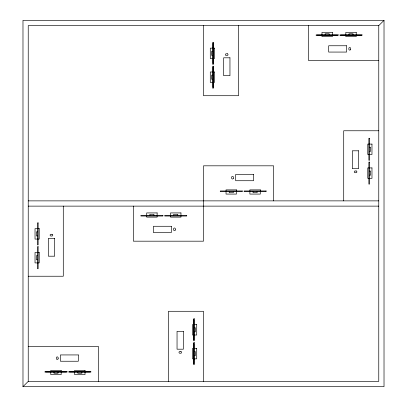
<?xml version="1.0" encoding="UTF-8"?>
<svg xmlns="http://www.w3.org/2000/svg" width="407" height="407" viewBox="0 0 407 407"><rect width="100%" height="100%" fill="white"/><g stroke="black" fill="none" stroke-linecap="round" stroke-linejoin="round"><path stroke-width="0.61" d="M22.98 386.65L28.236 381.395L378.764 381.395L378.764 25.605L384.02 20.35L22.98 20.35L22.98 386.65L384.02 386.65L384.02 20.35M378.764 25.605L28.236 25.605L28.236 381.395M213.41 43.376L213.059 43.376L213.059 63.375L213.41 63.375M212.708 51.353L211.655 51.353L211.655 55.403L212.708 55.403M378.764 60.658L308.659 60.658L308.659 25.605M213.41 67.211L213.059 67.211L213.059 87.21L213.41 87.21M212.708 75.188L211.655 75.188L211.655 79.238L212.708 79.238M378.764 130.764L343.712 130.764L343.712 200.87M369.556 147.242L370.609 147.242L370.609 151.292L369.556 151.292M369.556 171.077L370.609 171.077L370.609 175.127L369.556 175.127M28.236 200.87L378.764 200.87M28.236 206.13L378.764 206.13M37.444 231.873L36.391 231.873L36.391 235.923L37.444 235.923M37.444 255.708L36.391 255.708L36.391 259.758L37.444 259.758M28.236 276.236L63.289 276.236L63.289 206.13M193.59 319.79L193.941 319.79L193.941 339.789L193.59 339.789M194.292 327.762L195.345 327.762L195.345 331.812L194.292 331.812M193.59 343.625L193.941 343.625L193.941 363.624L193.59 363.624M28.236 346.342L98.341 346.342L98.341 381.395M194.292 351.597L195.345 351.597L195.345 355.647L194.292 355.647M360.994 35.516L360.994 35.165L340.995 35.165L340.995 35.516M353.017 34.814L353.017 33.766L348.972 33.766L348.972 34.814M337.159 35.516L337.159 35.165L317.16 35.165L317.16 35.516M329.182 34.814L329.182 33.766L325.132 33.766L325.132 34.814M273.606 200.87L273.606 165.817L203.5 165.817L203.5 241.183L133.394 241.183L133.394 206.13M257.127 191.666L257.127 192.715L253.083 192.715L253.083 191.666M238.553 25.605L238.553 95.711L203.5 95.711L203.5 25.605M233.292 191.666L233.292 192.715L229.243 192.715L229.243 191.666M203.5 381.395L203.5 311.289L168.447 311.289L168.447 381.395M177.757 215.334L177.757 214.286L173.708 214.286L173.708 215.334M153.917 215.334L153.917 214.286L149.873 214.286L149.873 215.334M89.84 371.484L89.84 371.835L69.841 371.835L69.841 371.484M81.868 372.186L81.868 373.234L77.818 373.234L77.818 372.186M66.005 371.484L66.005 371.835L46.006 371.835L46.006 371.484M58.028 372.186L58.028 373.234L53.983 373.234L53.983 372.186M332.387 32.397L321.978 32.397L321.978 36.605L332.387 36.605L332.387 32.397M356.227 32.397L345.813 32.397L345.813 36.605L356.227 36.605L356.227 32.397M338.146 34.814L316.168 34.814L316.168 35.516L338.146 35.516L338.146 34.814M361.981 34.814L340.003 34.814L340.003 35.516L361.981 35.516L361.981 34.814M213.41 42.389L212.708 42.389L212.708 64.367L213.41 64.367L213.41 42.389M346.571 45.757L328.693 45.757L328.693 52.065L346.571 52.065L346.571 45.757M214.494 48.148L210.287 48.148L210.287 58.557L214.494 58.557L214.494 48.148M227.325 53.765L226.129 53.765A0.885 0.885 0 0 0 226.129 55.515L227.325 55.515A0.9 0.9 0 0 0 227.325 53.765M229.955 57.804L223.647 57.804L223.647 75.682L229.955 75.682L229.955 57.804M213.41 66.224L212.708 66.224L212.708 88.202L213.41 88.202L213.41 66.224M214.494 71.983L210.287 71.983L210.287 82.392L214.494 82.392L214.494 71.983M369.556 138.278L368.854 138.278L368.854 160.256L369.556 160.256L369.556 138.278M371.973 144.088L367.77 144.088L367.77 154.497L371.973 154.497L371.973 144.088M358.618 150.799L352.304 150.799L352.304 168.676L358.618 168.676L358.618 150.799M369.556 162.113L368.854 162.113L368.854 184.091L369.556 184.091L369.556 162.113M371.973 167.923L367.77 167.923L367.77 178.332L371.973 178.332L371.973 167.923M356.13 170.96L354.94 170.96A0.9 0.9 0 0 0 354.94 172.716L356.13 172.716A0.885 0.885 0 0 0 356.13 170.96M253.571 174.415L235.694 174.415L235.694 180.723L253.571 180.723L253.571 174.415M236.452 189.876L226.038 189.876L226.038 194.083L236.452 194.083L236.452 189.876M260.287 189.876L249.873 189.876L249.873 194.083L260.287 194.083L260.287 189.876M242.257 190.964L220.279 190.964L220.279 191.666L242.257 191.666L242.257 190.964M266.092 190.964L244.114 190.964L244.114 191.666L266.092 191.666L266.092 190.964M157.127 212.917L146.713 212.917L146.713 217.124L157.127 217.124L157.127 212.917M180.962 212.917L170.548 212.917L170.548 217.124L180.962 217.124L180.962 212.917M162.886 215.334L140.908 215.334L140.908 216.036L162.886 216.036L162.886 215.334M186.721 215.334L164.743 215.334L164.743 216.036L186.721 216.036L186.721 215.334M38.146 222.909L37.444 222.909L37.444 244.887L38.146 244.887L38.146 222.909M171.306 226.277L153.429 226.277L153.429 232.585L171.306 232.585L171.306 226.277M39.23 228.668L35.027 228.668L35.027 239.077L39.23 239.077L39.23 228.668M52.06 234.284L50.87 234.284A0.885 0.885 0 0 0 50.87 236.04L52.06 236.04A0.9 0.9 0 0 0 52.06 234.284M54.696 238.324L48.382 238.324L48.382 256.201L54.696 256.201L54.696 238.324M38.146 246.744L37.444 246.744L37.444 268.722L38.146 268.722L38.146 246.744M39.23 252.503L35.027 252.503L35.027 262.912L39.23 262.912L39.23 252.503M194.292 318.798L193.59 318.798L193.59 340.776L194.292 340.776L194.292 318.798M196.713 324.608L192.506 324.608L192.506 335.017L196.713 335.017L196.713 324.608M183.353 331.318L177.045 331.318L177.045 349.196L183.353 349.196L183.353 331.318M194.292 342.633L193.59 342.633L193.59 364.611L194.292 364.611L194.292 342.633M196.713 348.443L192.506 348.443L192.506 358.852L196.713 358.852L196.713 348.443M180.871 351.485L179.675 351.485A0.9 0.9 0 0 0 179.675 353.235L180.871 353.235A0.885 0.885 0 0 0 180.871 351.485M78.307 354.935L60.429 354.935L60.429 361.243L78.307 361.243L78.307 354.935M61.187 370.395L50.773 370.395L50.773 374.603L61.187 374.603L61.187 370.395M85.022 370.395L74.613 370.395L74.613 374.603L85.022 374.603L85.022 370.395M66.997 371.484L45.019 371.484L45.019 372.186L66.997 372.186L66.997 371.484M90.832 371.484L68.854 371.484L68.854 372.186L90.832 372.186L90.832 371.484M350.605 49.43L350.605 48.24A0.885 0.885 0 0 0 348.855 48.24L348.855 49.43A0.9 0.9 0 0 0 350.605 49.43M233.409 178.241L233.409 177.05A0.9 0.9 0 0 0 231.654 177.05L231.654 178.241A0.885 0.885 0 0 0 233.409 178.241M175.346 229.95L175.346 228.759A0.885 0.885 0 0 0 173.591 228.759L173.591 229.95A0.9 0.9 0 0 0 175.346 229.95M58.145 358.76L58.145 357.57A0.9 0.9 0 0 0 56.395 357.57L56.395 358.76A0.885 0.885 0 0 0 58.145 358.76"/></g></svg>
